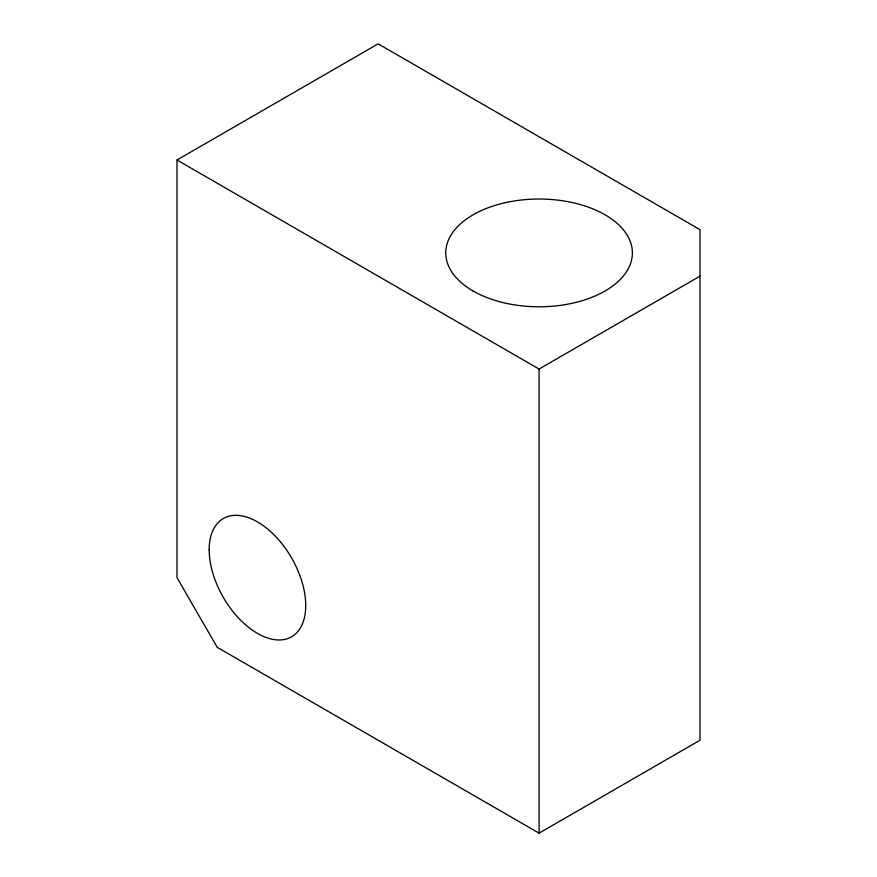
<?xml version="1.0" encoding="UTF-8"?>
<svg xmlns="http://www.w3.org/2000/svg" width="877" height="877" viewBox="0 0 877 877"><rect width="100%" height="100%" fill="white"/><g stroke="black" fill="none" stroke-linecap="round" stroke-linejoin="round"><path stroke-width="1.32" d="M176.99 159.987L378.151 43.85L700.01 229.675L700.01 740.232L539.081 833.15L217.222 647.325L176.99 577.636L176.99 159.987L539.081 369.042L700.01 276.134M539.081 369.042L539.081 833.15M209.175 549.769A68.274 39.421 60 0 0 281.594 639.859A68.274 39.421 60 0 0 281.594 543.302A68.274 39.421 60 0 0 209.175 549.769M473.098 291A93.313 53.87 0 0 0 629.215 266.849A93.313 53.87 0 0 0 514.931 200.866A93.313 53.87 0 0 0 473.098 291"/></g></svg>
